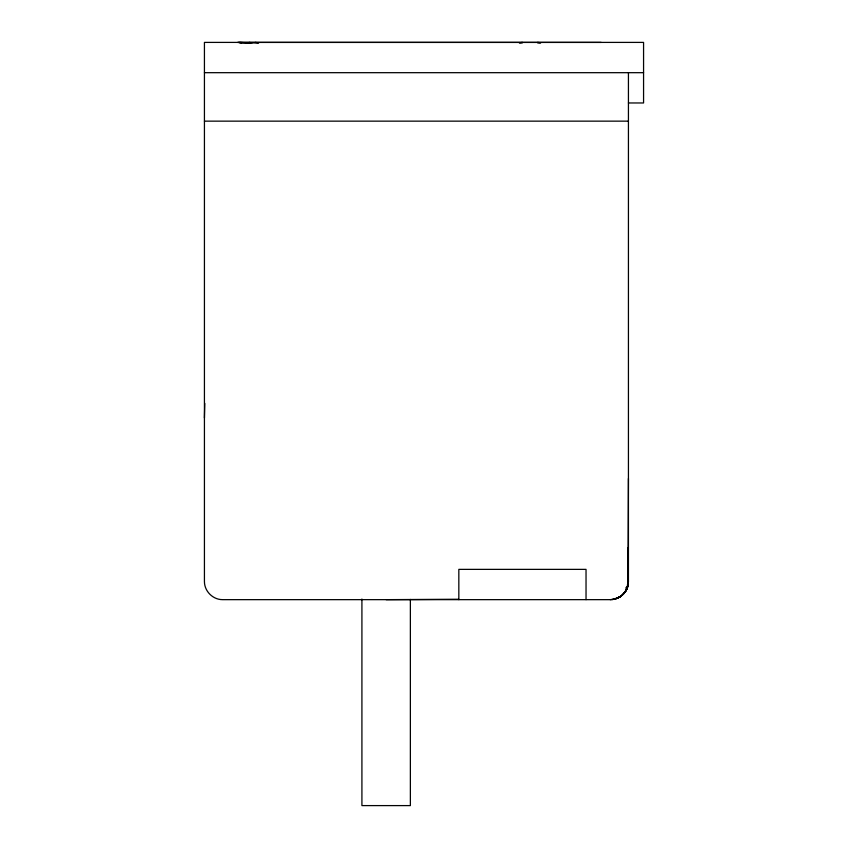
<?xml version="1.0" encoding="UTF-8"?>
<svg xmlns="http://www.w3.org/2000/svg" width="848" height="848" viewBox="0 0 848 848"><rect width="100%" height="100%" fill="white"/><g stroke="black" fill="none" stroke-linecap="round" stroke-linejoin="round"><path stroke-width="1.27" d="M627.944 559.065L628.018 548.062L628.251 584.028C627.17 592.752 619.061 599.833 610.253 599.653L222.6 599.653C212.88 599.716 204.368 591.215 204.432 581.484L204.432 42.4L643.568 42.4L643.568 102.968L628.432 102.968M623.068 594.374L626.365 589.89L626.396 587.304M628.432 72.684L628.432 581.484C628.389 588.183 624.467 594.681 618.468 597.702C623.322 595.095 627.849 590.091 627.615 584.304M627.933 557.825L628.018 548.062M204.432 417.947L204.792 403.394M627.531 584.304L627.584 586.954L628.251 584.028L628.018 551.2L628.251 584.028L626.365 589.89L624.658 592.561M628.432 478.516L628.188 548.783M627.584 586.954L628.432 581.484M614.334 599.197C620.768 597.692 625.983 592.498 627.806 586.191M625.994 590.568L627.69 586.615M616.316 598.614L621.139 596.038M618.881 597.48L620.407 596.557M612.309 599.536L619.347 597.225M253.298 42.898L258.682 42.898L255.163 42.4M522.432 42.4L519.294 42.813L522.432 42.813M610.253 599.653L614.959 599.038M601.168 42.4L237.747 42.4L241.733 42.771M250.785 42.835L239.475 42.527L252.269 42.771M204.432 72.684L643.568 72.684M204.432 121.147L628.432 121.147M458.832 599.239L386.147 599.653M239.475 42.527L249.789 42.824M537.568 42.4L540.706 42.813L537.568 42.813M249.206 42.4L252.375 42.898M626.269 587.304L626.365 589.89M586.032 599.653L586.032 569.368L458.832 569.368L458.832 599.653M410.368 599.441L410.368 805.6L361.916 805.6L361.916 599.027"/></g></svg>
